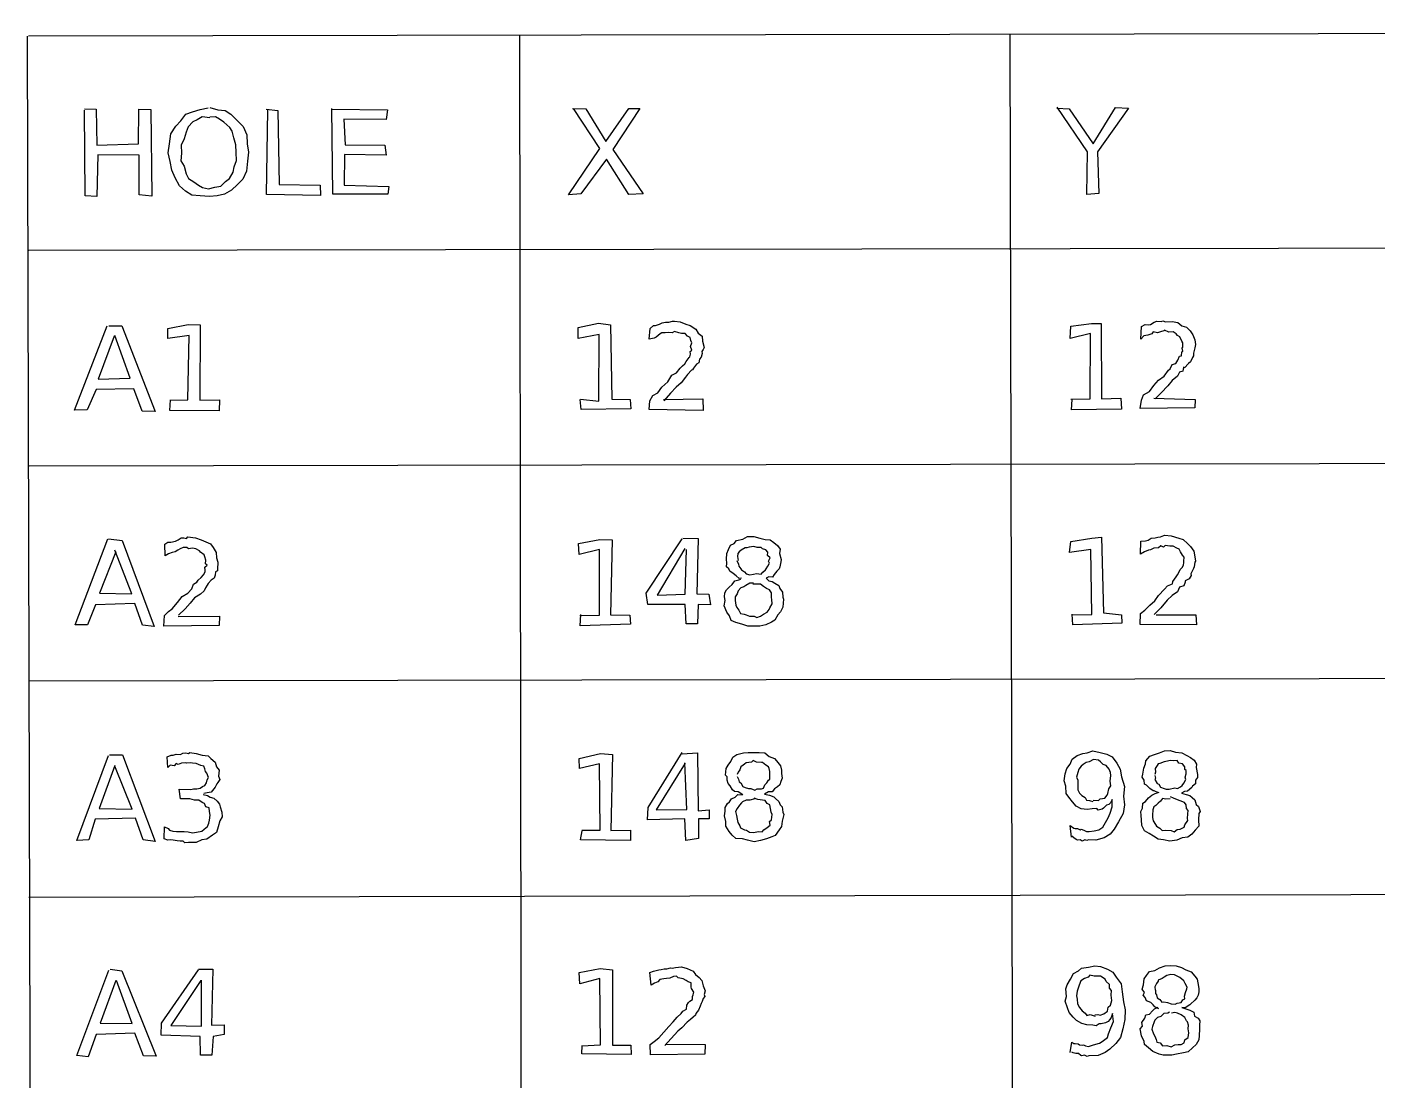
# Model space of a CAD drawing. Header units: millimetres. Extents: x 0 to 500, y -1 to 330.
# Drawn here: x 329.81 to 373.8, y 223.14 to 257.45 of the extents above; entities that cross this region are included whole.
import ezdxf

# ---------------------------------------------------------------- set-up
doc = ezdxf.new("R2010")
doc.units = ezdxf.units.MM

msp = doc.modelspace()

# ---------------------------------------------------------------- linework, layer by layer
for points in [[(329.853, 257.168), (485.854, 257.449)], [(329.807, 257.147), (329.992, 187.125)], [(345.848, 257.18), (345.943, 187.194)], [(361.815, 257.199), (361.977, 187.185)], [(331.676, 254.781), (332.056, 254.774), (332.083, 253.601), (333.438, 253.646), (333.453, 254.778), (333.841, 254.765), (333.868, 251.941), (333.457, 251.984), (333.455, 253.278), (332.116, 253.292), (332.079, 251.929), (331.696, 251.954), (331.679, 254.74)], [(335.758, 254.833), (336.017, 254.758), (336.263, 254.736), (336.446, 254.611), (336.655, 254.403), (336.849, 254.212), (336.961, 253.937), (336.979, 253.651), (337.014, 253.379), (336.989, 253.081), (336.959, 252.762), (336.838, 252.497), (336.656, 252.326), (336.465, 252.144), (336.234, 252.013), (336.001, 251.954), (335.747, 251.931), (335.447, 251.95), (335.178, 251.981), (334.971, 252.104), (334.772, 252.284), (334.636, 252.538), (334.523, 252.791), (334.473, 253.072), (334.4, 253.355), (334.447, 253.651), (334.488, 253.971), (334.654, 254.219), (334.811, 254.392), (334.983, 254.615), (335.197, 254.69), (335.446, 254.764), (335.706, 254.818)], [(337.594, 254.775), (337.974, 254.736), (338.014, 252.318), (339.356, 252.297), (339.367, 251.969), (337.6, 251.995), (337.651, 254.743)], [(339.733, 254.771), (341.547, 254.757), (341.504, 254.434), (340.12, 254.452), (340.167, 253.619), (341.463, 253.601), (341.502, 253.276), (340.147, 253.299), (340.138, 252.306), (341.589, 252.262), (341.556, 252.011), (339.76, 252.006), (339.731, 254.795)], [(347.574, 254.795), (348.005, 254.788), (348.657, 253.728), (349.405, 254.794), (349.758, 254.799), (348.88, 253.459), (349.871, 252.02), (349.406, 252), (348.68, 253.146), (347.839, 252.015), (347.436, 251.988), (348.464, 253.5), (347.602, 254.794)], [(363.338, 254.809), (363.745, 254.789), (364.524, 253.65), (365.249, 254.828), (365.67, 254.813), (364.661, 253.382), (364.705, 252.031), (364.312, 251.998), (364.344, 253.383), (363.354, 254.837)], [(335.759, 254.494), (335.512, 254.523), (335.35, 254.423), (335.204, 254.365), (335.059, 254.203), (334.988, 254.026), (334.925, 253.808), (334.823, 253.604), (334.843, 253.343), (334.818, 253.089), (334.923, 252.92), (334.991, 252.673), (335.064, 252.517), (335.234, 252.409), (335.393, 252.301), (335.52, 252.227), (335.718, 252.186), (335.927, 252.24), (336.122, 252.269), (336.269, 252.418), (336.396, 252.523), (336.518, 252.722), (336.548, 252.895), (336.624, 253.103), (336.623, 253.365), (336.604, 253.615), (336.547, 253.842), (336.488, 254.057), (336.409, 254.18), (336.221, 254.356), (336.072, 254.452), (335.94, 254.522), (335.759, 254.514)], [(329.867, 250.187), (485.856, 250.43)], [(332.471, 247.728), (332.898, 247.728), (333.975, 244.937), (333.552, 244.949), (333.281, 245.67), (332.064, 245.651), (331.763, 244.987), (331.357, 244.973), (332.417, 247.724)], [(334.479, 245.302), (335.041, 245.31), (335.084, 247.409), (334.389, 247.31), (334.393, 247.637), (335.059, 247.762), (335.446, 247.75), (335.439, 245.3), (336.076, 245.312), (336.065, 244.958), (334.462, 244.969), (334.476, 245.314)], [(347.833, 245.334), (348.431, 245.275), (348.436, 247.438), (347.756, 247.315), (347.75, 247.665), (348.416, 247.813), (348.805, 247.755), (348.847, 245.337), (349.449, 245.322), (349.465, 245.024), (347.848, 244.995), (347.816, 245.32)], [(350.533, 245.33), (351.818, 245.343), (351.822, 244.969), (350.071, 245.004), (350.085, 245.279), (350.181, 245.454), (350.353, 245.544), (350.475, 245.729), (350.671, 245.901), (350.799, 246.117), (350.955, 246.189), (351.078, 246.342), (351.151, 246.416), (351.229, 246.484), (351.27, 246.563), (351.37, 246.687), (351.385, 246.712), (351.411, 246.802), (351.404, 246.892), (351.454, 246.935), (351.416, 247.055), (351.453, 247.164), (351.42, 247.249), (351.396, 247.341), (351.317, 247.391), (351.235, 247.471), (351.118, 247.469), (351.027, 247.494), (350.887, 247.539), (350.818, 247.499), (350.694, 247.507), (350.582, 247.492), (350.474, 247.498), (350.422, 247.463), (350.294, 247.358), (350.225, 247.326), (350.061, 247.292), (350.097, 247.638), (350.206, 247.731), (350.277, 247.736), (350.403, 247.779), (350.484, 247.817), (350.602, 247.845), (350.703, 247.843), (350.826, 247.874), (350.895, 247.876), (351.07, 247.851), (351.264, 247.777), (351.405, 247.738), (351.584, 247.613), (351.662, 247.481), (351.796, 247.386), (351.8, 247.228), (351.855, 247.017), (351.819, 246.948), (351.782, 246.887), (351.794, 246.818), (351.755, 246.704), (351.708, 246.638), (351.687, 246.519), (351.606, 246.474), (351.508, 246.343), (351.472, 246.29), (351.44, 246.28), (351.318, 246.141), (351.244, 246.052), (351.113, 245.866), (350.95, 245.725), (350.759, 245.534), (350.545, 245.279)], [(363.8, 245.34), (364.422, 245.351), (364.433, 247.478), (363.771, 247.31), (363.797, 247.709), (364.466, 247.796), (364.783, 247.802), (364.798, 245.347), (365.426, 245.372), (365.441, 245.012), (363.818, 244.991), (363.836, 245.324)], [(366.5, 245.369), (367.841, 245.327), (367.832, 245.054), (366.054, 245.027), (366.093, 245.308), (366.166, 245.479), (366.355, 245.587), (366.504, 245.785), (366.652, 245.954), (366.838, 246.089), (366.975, 246.281), (367.031, 246.322), (367.099, 246.46), (367.211, 246.493), (367.284, 246.604), (367.33, 246.732), (367.401, 246.741), (367.415, 246.879), (367.445, 246.894), (367.426, 246.998), (367.438, 247.032), (367.441, 247.169), (367.414, 247.226), (367.348, 247.367), (367.269, 247.413), (367.227, 247.458), (367.129, 247.53), (366.985, 247.519), (366.851, 247.587), (366.824, 247.56), (366.718, 247.531), (366.622, 247.49), (366.475, 247.526), (366.438, 247.459), (366.301, 247.421), (366.175, 247.395), (366.071, 247.291), (366.093, 247.703), (366.216, 247.762), (366.329, 247.752), (366.392, 247.767), (366.505, 247.846), (366.593, 247.872), (366.736, 247.864), (366.787, 247.882), (366.875, 247.858), (367.096, 247.865), (367.277, 247.828), (367.407, 247.727), (367.566, 247.674), (367.684, 247.559), (367.771, 247.434), (367.838, 247.272), (367.854, 247.112), (367.835, 247.007), (367.816, 246.925), (367.788, 246.829), (367.792, 246.745), (367.756, 246.694), (367.692, 246.551), (367.626, 246.497), (367.497, 246.353), (367.468, 246.375), (367.439, 246.252), (367.333, 246.219), (367.269, 246.086), (367.101, 245.947), (366.95, 245.772), (366.741, 245.541), (366.541, 245.346)], [(332.64, 247.391), (332.119, 245.982), (333.164, 246.016), (332.667, 247.412)], [(329.872, 243.17), (485.88, 243.452)], [(332.464, 240.791), (332.911, 240.734), (333.944, 237.931), (333.57, 237.983), (333.314, 238.689), (332.039, 238.642), (331.778, 237.991), (331.374, 237.985), (332.439, 240.793)], [(334.727, 238.258), (336.073, 238.274), (336.062, 237.973), (334.261, 237.947), (334.281, 238.298), (334.41, 238.427), (334.533, 238.514), (334.703, 238.713), (334.858, 238.909), (335.049, 239.022), (335.179, 239.162), (335.226, 239.311), (335.334, 239.381), (335.385, 239.445), (335.475, 239.527), (335.555, 239.622), (335.607, 239.713), (335.612, 239.765), (335.601, 239.862), (335.672, 239.936), (335.615, 239.978), (335.63, 240.097), (335.592, 240.204), (335.577, 240.263), (335.455, 240.359), (335.425, 240.401), (335.3, 240.465), (335.191, 240.487), (335.068, 240.469), (335.014, 240.508), (334.896, 240.512), (334.793, 240.461), (334.721, 240.417), (334.636, 240.368), (334.536, 240.348), (334.414, 240.303), (334.301, 240.239), (334.297, 240.615), (334.395, 240.683), (334.492, 240.68), (334.637, 240.708), (334.729, 240.762), (334.823, 240.821), (334.917, 240.818), (334.996, 240.8), (335.042, 240.849), (335.295, 240.817), (335.478, 240.761), (335.631, 240.691), (335.784, 240.627), (335.874, 240.508), (335.964, 240.345), (335.979, 240.17), (336.017, 240.031), (336.022, 239.953), (336.008, 239.883), (336.009, 239.748), (335.94, 239.711), (335.933, 239.605), (335.897, 239.511), (335.809, 239.44), (335.709, 239.336), (335.675, 239.283), (335.616, 239.189), (335.575, 239.1), (335.452, 238.987), (335.26, 238.871), (335.12, 238.691), (334.961, 238.515), (334.743, 238.305)], [(347.813, 238.298), (348.447, 238.302), (348.452, 240.441), (347.784, 240.276), (347.76, 240.638), (348.457, 240.767), (348.859, 240.761), (348.804, 238.319), (349.437, 238.302), (349.46, 238.011), (347.82, 237.955), (347.844, 238.331)], [(351.166, 240.809), (351.659, 240.802), (351.613, 239), (352.007, 238.992), (352.058, 238.64), (351.664, 238.65), (351.64, 238.024), (351.27, 238.017), (351.239, 238.647), (350.02, 238.651), (349.966, 239.018), (351.135, 240.786)], [(353.068, 239.508), (352.995, 239.501), (352.898, 239.585), (352.802, 239.664), (352.694, 239.74), (352.659, 239.818), (352.581, 239.878), (352.597, 239.995), (352.582, 240.128), (352.598, 240.316), (352.649, 240.444), (352.717, 240.58), (352.83, 240.64), (352.909, 240.736), (353.119, 240.778), (353.263, 240.864), (353.469, 240.869), (353.674, 240.807), (353.847, 240.772), (354.011, 240.756), (354.13, 240.668), (354.25, 240.575), (354.33, 240.448), (354.311, 240.307), (354.369, 240.118), (354.358, 240.041), (354.325, 239.883), (354.297, 239.809), (354.218, 239.734), (354.133, 239.63), (354.082, 239.544), (353.958, 239.551), (353.873, 239.514), (353.958, 239.423), (354.066, 239.396), (354.161, 239.344), (354.287, 239.271), (354.324, 239.17), (354.402, 239.048), (354.419, 238.887), (354.439, 238.822), (354.419, 238.569), (354.34, 238.412), (354.259, 238.316), (354.158, 238.144), (354.046, 238.079), (353.862, 237.988), (353.668, 237.943), (353.441, 237.943), (353.282, 237.946), (353.088, 238.01), (352.883, 238.07), (352.732, 238.128), (352.681, 238.281), (352.595, 238.4), (352.509, 238.607), (352.538, 238.783), (352.515, 238.903), (352.531, 239.03), (352.582, 239.127), (352.666, 239.211), (352.773, 239.3), (352.86, 239.427), (352.983, 239.453), (353.053, 239.476)], [(363.814, 238.319), (364.479, 238.331), (364.445, 240.443), (363.748, 240.345), (363.799, 240.706), (364.477, 240.814), (364.799, 240.842), (364.857, 238.375), (365.441, 238.32), (365.461, 238.043), (363.864, 237.986), (363.844, 238.338)], [(366.572, 238.316), (367.867, 238.32), (367.883, 237.994), (366.055, 238.003), (366.067, 238.356), (366.209, 238.47), (366.373, 238.626), (366.528, 238.768), (366.651, 238.946), (366.847, 239.146), (366.948, 239.26), (367.102, 239.325), (367.114, 239.396), (367.23, 239.55), (367.267, 239.619), (367.324, 239.715), (367.357, 239.786), (367.429, 239.867), (367.463, 239.946), (367.478, 240.006), (367.481, 240.061), (367.483, 240.191), (367.431, 240.261), (367.368, 240.367), (367.329, 240.449), (367.247, 240.486), (367.129, 240.551), (367.023, 240.55), (366.869, 240.568), (366.814, 240.521), (366.722, 240.561), (366.653, 240.499), (366.494, 240.48), (366.392, 240.432), (366.329, 240.423), (366.198, 240.369), (366.069, 240.289), (366.077, 240.714), (366.231, 240.728), (366.311, 240.743), (366.415, 240.808), (366.547, 240.827), (366.626, 240.848), (366.718, 240.859), (366.827, 240.897), (366.856, 240.908), (367.065, 240.882), (367.313, 240.809), (367.459, 240.767), (367.593, 240.635), (367.695, 240.54), (367.8, 240.387), (367.82, 240.268), (367.853, 240.06), (367.83, 240.027), (367.809, 239.881), (367.792, 239.819), (367.749, 239.741), (367.708, 239.645), (367.709, 239.593), (367.654, 239.492), (367.519, 239.417), (367.516, 239.378), (367.475, 239.261), (367.335, 239.216), (367.27, 239.059), (367.095, 238.943), (366.932, 238.793), (366.724, 238.548), (366.511, 238.327)], [(332.698, 240.362), (332.171, 239.021), (333.216, 238.995), (332.672, 240.415)], [(351.232, 240.47), (350.327, 238.951), (351.238, 238.985), (351.284, 240.441)], [(352.925, 240.086), (352.97, 239.963), (352.989, 239.894), (353.056, 239.811), (353.073, 239.78), (353.173, 239.715), (353.229, 239.646), (353.349, 239.616), (353.46, 239.641), (353.559, 239.658), (353.712, 239.635), (353.763, 239.703), (353.851, 239.784), (353.875, 239.817), (353.93, 239.897), (353.989, 239.995), (353.949, 240.062), (354.002, 240.175), (353.921, 240.249), (353.932, 240.36), (353.86, 240.426), (353.753, 240.464), (353.708, 240.511), (353.58, 240.508), (353.478, 240.537), (353.326, 240.519), (353.242, 240.494), (353.191, 240.5), (353.058, 240.419), (352.996, 240.362), (352.957, 240.31), (352.939, 240.212), (352.96, 240.086)], [(353.466, 239.349), (353.346, 239.343), (353.217, 239.272), (353.151, 239.228), (353.047, 239.199), (352.969, 239.093), (352.929, 239.001), (352.864, 238.902), (352.871, 238.779), (352.892, 238.632), (352.92, 238.559), (352.987, 238.471), (353.038, 238.363), (353.159, 238.338), (353.227, 238.31), (353.338, 238.271), (353.488, 238.27), (353.569, 238.233), (353.693, 238.268), (353.789, 238.339), (353.904, 238.406), (353.968, 238.489), (353.992, 238.538), (354.068, 238.668), (354.064, 238.816), (354.05, 238.883), (354.044, 239.026), (353.979, 239.126), (353.886, 239.167), (353.789, 239.237), (353.694, 239.311), (353.609, 239.314), (353.445, 239.313)], [(329.873, 236.163), (485.887, 236.45)], [(332.489, 233.756), (332.917, 233.756), (333.984, 230.933), (333.584, 230.987), (333.343, 231.694), (332.026, 231.659), (331.817, 230.989), (331.433, 230.968), (332.46, 233.741)], [(335.548, 232.466), (335.684, 232.439), (335.768, 232.375), (335.889, 232.349), (335.999, 232.253), (336.08, 232.156), (336.096, 232.061), (336.153, 231.897), (336.16, 231.745), (336.085, 231.614), (336.033, 231.417), (335.973, 231.233), (335.842, 231.142), (335.667, 231.017), (335.503, 230.992), (335.31, 230.899), (335.067, 230.9), (334.941, 230.892), (334.895, 230.943), (334.79, 230.949), (334.694, 230.963), (334.563, 230.984), (334.494, 230.99), (334.394, 230.981), (334.272, 231.022), (334.28, 231.413), (334.401, 231.356), (334.452, 231.304), (334.557, 231.275), (334.672, 231.263), (334.758, 231.262), (334.804, 231.266), (334.927, 231.259), (335.05, 231.251), (335.196, 231.218), (335.329, 231.243), (335.498, 231.277), (335.579, 231.339), (335.679, 231.426), (335.733, 231.537), (335.752, 231.633), (335.773, 231.797), (335.751, 231.91), (335.736, 232.032), (335.625, 232.06), (335.582, 232.176), (335.513, 232.207), (335.405, 232.284), (335.262, 232.277), (335.113, 232.321), (334.808, 232.331), (334.76, 232.643), (335.142, 232.63), (335.224, 232.65), (335.332, 232.65), (335.446, 232.672), (335.522, 232.727), (335.601, 232.763), (335.647, 232.851), (335.678, 232.945), (335.715, 233.017), (335.665, 233.164), (335.621, 233.22), (335.594, 233.306), (335.567, 233.394), (335.465, 233.409), (335.319, 233.473), (335.2, 233.488), (335.117, 233.495), (335.003, 233.492), (334.972, 233.498), (334.838, 233.488), (334.734, 233.444), (334.669, 233.474), (334.598, 233.397), (334.473, 233.424), (334.391, 233.347), (334.375, 233.695), (334.505, 233.752), (334.567, 233.752), (334.663, 233.784), (334.81, 233.771), (334.876, 233.813), (334.981, 233.828), (335.065, 233.8), (335.112, 233.838), (335.311, 233.802), (335.509, 233.742), (335.707, 233.726), (335.794, 233.64), (335.939, 233.515), (335.981, 233.363), (336.063, 233.254), (336.047, 233.065), (336.089, 232.951), (336.024, 232.852), (335.989, 232.815), (335.93, 232.704), (335.89, 232.655), (335.808, 232.542), (335.672, 232.523), (335.562, 232.503)], [(347.874, 231.31), (348.47, 231.302), (348.448, 233.467), (347.8, 233.312), (347.785, 233.635), (348.48, 233.801), (348.869, 233.77), (348.814, 231.3), (349.46, 231.302), (349.455, 230.966), (347.825, 230.992), (347.883, 231.281)], [(351.14, 233.789), (351.635, 233.828), (351.661, 231.937), (352.021, 231.967), (352.015, 231.671), (351.674, 231.67), (351.67, 231.03), (351.264, 230.965), (351.232, 231.678), (350.015, 231.64), (350.035, 232.041), (351.139, 233.829)], [(353.113, 232.457), (352.962, 232.549), (352.849, 232.561), (352.782, 232.618), (352.704, 232.745), (352.638, 232.823), (352.601, 232.929), (352.611, 233.039), (352.552, 233.095), (352.572, 233.31), (352.633, 233.417), (352.72, 233.539), (352.793, 233.678), (352.917, 233.769), (353.139, 233.82), (353.294, 233.837), (353.49, 233.829), (353.652, 233.835), (353.836, 233.822), (353.977, 233.706), (354.145, 233.64), (354.21, 233.559), (354.344, 233.396), (354.372, 233.261), (354.373, 233.153), (354.392, 233.003), (354.352, 232.894), (354.319, 232.779), (354.242, 232.711), (354.142, 232.654), (354.076, 232.555), (353.956, 232.551), (353.825, 232.475), (353.982, 232.443), (354.127, 232.396), (354.181, 232.341), (354.289, 232.238), (354.33, 232.126), (354.394, 232.064), (354.423, 231.896), (354.454, 231.816), (354.393, 231.6), (354.38, 231.427), (354.297, 231.312), (354.167, 231.134), (354.064, 231.089), (353.882, 231.023), (353.692, 230.968), (353.49, 230.923), (353.271, 230.981), (353.101, 231.021), (352.885, 231.037), (352.772, 231.142), (352.671, 231.257), (352.567, 231.44), (352.565, 231.584), (352.516, 231.767), (352.543, 231.92), (352.536, 232.041), (352.618, 232.171), (352.682, 232.233), (352.75, 232.324), (352.87, 232.382), (352.949, 232.47), (353.094, 232.46)], [(363.816, 231.077), (363.779, 231.455), (363.889, 231.367), (363.936, 231.357), (364.013, 231.357), (364.098, 231.317), (364.135, 231.336), (364.222, 231.309), (364.305, 231.265), (364.393, 231.261), (364.555, 231.284), (364.71, 231.317), (364.835, 231.4), (364.924, 231.551), (365.012, 231.704), (365.072, 231.862), (365.145, 232.069), (365.142, 232.309), (365.099, 232.201), (365.032, 232.143), (364.962, 232.122), (364.858, 232.027), (364.812, 231.988), (364.687, 231.957), (364.644, 232.007), (364.495, 232.003), (364.331, 231.976), (364.132, 232.005), (363.972, 232.083), (363.85, 232.225), (363.729, 232.38), (363.645, 232.501), (363.637, 232.733), (363.581, 232.908), (363.609, 233.144), (363.666, 233.316), (363.775, 233.45), (363.843, 233.616), (364.003, 233.741), (364.182, 233.802), (364.329, 233.827), (364.512, 233.892), (364.755, 233.831), (364.963, 233.779), (365.143, 233.692), (365.289, 233.485), (365.404, 233.296), (365.451, 233.041), (365.542, 232.722), (365.512, 232.409), (365.541, 232.125), (365.498, 231.85), (365.353, 231.578), (365.202, 231.34), (365.082, 231.18), (364.881, 231.061), (364.606, 230.979), (364.37, 230.996), (364.318, 230.968), (364.257, 230.989), (364.162, 230.951), (364.099, 230.988), (364.018, 230.978), (363.974, 231.007), (363.894, 231.06), (363.826, 231.106)], [(364.526, 232.286), (364.692, 232.273), (364.747, 232.327), (364.902, 232.345), (364.979, 232.446), (365.004, 232.503), (365.034, 232.648), (365.098, 232.751), (365.078, 232.901), (365.104, 233.089), (365.091, 233.186), (365.039, 233.292), (364.948, 233.413), (364.852, 233.446), (364.759, 233.527), (364.696, 233.585), (364.534, 233.603), (364.389, 233.532), (364.298, 233.509), (364.196, 233.444), (364.133, 233.39), (364.052, 233.295), (364.025, 233.179), (363.977, 233.035), (364.027, 232.932), (364.029, 232.776), (364.02, 232.624), (364.08, 232.506), (364.154, 232.435), (364.258, 232.372), (364.301, 232.279), (364.401, 232.267), (364.513, 232.242)], [(366.655, 232.52), (366.513, 232.582), (366.474, 232.584), (366.367, 232.657), (366.261, 232.771), (366.19, 232.803), (366.182, 232.934), (366.121, 233.028), (366.144, 233.13), (366.173, 233.323), (366.228, 233.469), (366.242, 233.561), (366.366, 233.713), (366.517, 233.772), (366.681, 233.824), (366.845, 233.888), (367.033, 233.902), (367.199, 233.842), (367.414, 233.825), (367.571, 233.738), (367.688, 233.668), (367.815, 233.584), (367.887, 233.456), (367.882, 233.345), (367.924, 233.119), (367.918, 233.023), (367.86, 232.928), (367.853, 232.813), (367.762, 232.74), (367.734, 232.692), (367.598, 232.58), (367.499, 232.568), (367.403, 232.507), (367.549, 232.471), (367.668, 232.429), (367.747, 232.365), (367.838, 232.293), (367.876, 232.136), (367.948, 232.08), (368.01, 231.916), (367.962, 231.843), (367.956, 231.642), (367.964, 231.434), (367.841, 231.308), (367.735, 231.18), (367.602, 231.074), (367.423, 231.057), (367.243, 230.975), (367.016, 230.949), (366.814, 230.994), (366.644, 231.01), (366.486, 231.109), (366.342, 231.195), (366.19, 231.283), (366.107, 231.46), (366.092, 231.639), (366.085, 231.778), (366.072, 231.918), (366.132, 232.026), (366.143, 232.185), (366.225, 232.239), (366.321, 232.363), (366.436, 232.446), (366.547, 232.5), (366.677, 232.543)], [(332.668, 233.406), (332.158, 232.015), (333.227, 231.989), (332.665, 233.389)], [(351.239, 233.489), (350.292, 231.967), (351.296, 231.981), (351.231, 233.495)], [(352.932, 233.054), (352.977, 232.971), (352.998, 232.878), (353.056, 232.842), (353.111, 232.727), (353.197, 232.691), (353.295, 232.667), (353.379, 232.66), (353.511, 232.609), (353.585, 232.65), (353.724, 232.652), (353.794, 232.67), (353.832, 232.776), (353.898, 232.85), (353.95, 232.929), (354, 232.965), (353.995, 233.069), (353.997, 233.213), (353.978, 233.309), (353.953, 233.363), (353.865, 233.419), (353.752, 233.511), (353.726, 233.509), (353.561, 233.516), (353.448, 233.57), (353.395, 233.521), (353.227, 233.495), (353.175, 233.449), (353.123, 233.421), (353.051, 233.371), (353.015, 233.266), (352.96, 233.198), (352.928, 233.116)], [(366.529, 233.085), (366.553, 233.002), (366.533, 232.953), (366.602, 232.826), (366.66, 232.807), (366.712, 232.705), (366.834, 232.661), (366.899, 232.64), (367.001, 232.641), (367.185, 232.689), (367.269, 232.659), (367.371, 232.715), (367.42, 232.762), (367.476, 232.839), (367.543, 232.951), (367.519, 233.03), (367.556, 233.141), (367.547, 233.248), (367.506, 233.285), (367.505, 233.365), (367.436, 233.461), (367.318, 233.484), (367.261, 233.571), (367.139, 233.562), (367.042, 233.57), (366.886, 233.545), (366.84, 233.533), (366.696, 233.475), (366.639, 233.46), (366.605, 233.407), (366.545, 233.31), (366.549, 233.197), (366.536, 233.12)], [(353.509, 232.327), (353.344, 232.287), (353.225, 232.283), (353.107, 232.225), (353.074, 232.194), (353.007, 232.124), (352.929, 232.009), (352.882, 231.915), (352.912, 231.78), (352.926, 231.662), (352.955, 231.56), (353.014, 231.447), (353.045, 231.387), (353.172, 231.312), (353.234, 231.306), (353.332, 231.244), (353.464, 231.227), (353.624, 231.259), (353.748, 231.255), (353.802, 231.319), (353.904, 231.391), (354.008, 231.468), (353.989, 231.593), (354.045, 231.638), (354.068, 231.821), (354.033, 231.89), (354.02, 232.009), (353.992, 232.133), (353.907, 232.174), (353.841, 232.269), (353.756, 232.287), (353.606, 232.302), (353.49, 232.347)], [(367.03, 232.33), (366.888, 232.317), (366.782, 232.337), (366.713, 232.247), (366.637, 232.182), (366.564, 232.106), (366.498, 232.069), (366.471, 231.964), (366.45, 231.794), (366.45, 231.713), (366.482, 231.611), (366.55, 231.488), (366.581, 231.441), (366.694, 231.376), (366.773, 231.297), (366.883, 231.305), (367.065, 231.3), (367.161, 231.252), (367.262, 231.33), (367.354, 231.342), (367.485, 231.398), (367.513, 231.474), (367.609, 231.616), (367.596, 231.69), (367.608, 231.835), (367.613, 231.948), (367.562, 232.014), (367.554, 232.127), (367.493, 232.21), (367.361, 232.265), (367.269, 232.298), (367.137, 232.351), (367.042, 232.387)], [(329.869, 229.122), (485.894, 229.443)], [(332.512, 226.784), (332.896, 226.727), (334.015, 223.944), (333.603, 223.956), (333.317, 224.702), (332.064, 224.653), (331.798, 223.932), (331.425, 223.972), (332.467, 226.744)], [(335.396, 226.784), (335.857, 226.786), (335.81, 224.957), (336.227, 224.965), (336.229, 224.658), (335.872, 224.594), (335.82, 223.979), (335.457, 223.977), (335.449, 224.59), (334.178, 224.633), (334.185, 225.021), (335.39, 226.761)], [(347.871, 224.283), (348.48, 224.321), (348.464, 226.477), (347.807, 226.309), (347.791, 226.676), (348.466, 226.805), (348.877, 226.757), (348.871, 224.304), (349.466, 224.303), (349.479, 224.006), (347.868, 224.021), (347.881, 224.295)], [(350.59, 224.345), (351.887, 224.324), (351.881, 224.011), (350.104, 223.993), (350.095, 224.324), (350.231, 224.429), (350.385, 224.542), (350.546, 224.731), (350.705, 224.918), (350.85, 225.072), (350.977, 225.223), (351.112, 225.342), (351.162, 225.415), (351.283, 225.483), (351.292, 225.611), (351.349, 225.698), (351.395, 225.736), (351.474, 225.797), (351.472, 225.894), (351.494, 225.942), (351.521, 226.032), (351.446, 226.154), (351.432, 226.197), (351.431, 226.339), (351.339, 226.37), (351.275, 226.413), (351.175, 226.469), (351.013, 226.501), (350.959, 226.558), (350.856, 226.545), (350.744, 226.492), (350.626, 226.479), (350.547, 226.468), (350.417, 226.443), (350.353, 226.369), (350.24, 226.324), (350.129, 226.265), (350.092, 226.676), (350.21, 226.711), (350.38, 226.755), (350.452, 226.774), (350.552, 226.788), (350.642, 226.789), (350.765, 226.824), (350.82, 226.816), (350.919, 226.837), (351.115, 226.852), (351.301, 226.804), (351.495, 226.717), (351.577, 226.61), (351.697, 226.509), (351.785, 226.409), (351.827, 226.243), (351.888, 226.081), (351.855, 225.951), (351.878, 225.893), (351.829, 225.826), (351.792, 225.729), (351.76, 225.661), (351.73, 225.581), (351.675, 225.444), (351.583, 225.342), (351.57, 225.285), (351.5, 225.223), (351.411, 225.142), (351.304, 225.058), (351.129, 224.872), (351.004, 224.762), (350.784, 224.528), (350.577, 224.3)], [(363.777, 224.069), (363.83, 224.41), (363.898, 224.356), (363.933, 224.356), (364.033, 224.347), (364.083, 224.32), (364.188, 224.303), (364.211, 224.323), (364.279, 224.29), (364.376, 224.262), (364.532, 224.314), (364.727, 224.376), (364.813, 224.425), (364.991, 224.558), (365.023, 224.673), (365.094, 224.876), (365.184, 225.081), (365.156, 225.333), (365.109, 225.205), (365.065, 225.143), (365.014, 225.08), (364.922, 225.031), (364.786, 224.997), (364.721, 225.006), (364.624, 224.941), (364.51, 224.956), (364.322, 224.964), (364.15, 225.014), (363.979, 225.111), (363.875, 225.219), (363.745, 225.366), (363.691, 225.52), (363.616, 225.736), (363.65, 225.896), (363.635, 226.14), (363.673, 226.273), (363.786, 226.452), (363.883, 226.644), (364.044, 226.732), (364.147, 226.814), (364.372, 226.846), (364.582, 226.89), (364.759, 226.868), (364.985, 226.784), (365.165, 226.682), (365.271, 226.524), (365.434, 226.304), (365.473, 226.04), (365.515, 225.722), (365.563, 225.453), (365.552, 225.138), (365.486, 224.834), (365.409, 224.56), (365.263, 224.366), (365.063, 224.174), (364.911, 224.067), (364.684, 223.971), (364.378, 223.965), (364.325, 223.942), (364.245, 223.986), (364.153, 223.96), (364.12, 223.971), (364.043, 224.033), (363.957, 224.038), (363.877, 224.059), (363.829, 224.079)], [(364.575, 225.297), (364.672, 225.303), (364.756, 225.287), (364.872, 225.331), (364.991, 225.416), (365.007, 225.542), (365.086, 225.613), (365.127, 225.766), (365.112, 225.937), (365.125, 226.089), (365.059, 226.166), (365.055, 226.278), (364.95, 226.375), (364.91, 226.459), (364.764, 226.555), (364.657, 226.551), (364.551, 226.554), (364.415, 226.584), (364.362, 226.518), (364.239, 226.474), (364.124, 226.402), (364.068, 226.265), (364.038, 226.16), (364, 226.062), (363.982, 225.909), (364, 225.805), (364.018, 225.653), (364.075, 225.534), (364.161, 225.421), (364.265, 225.351), (364.321, 225.275), (364.43, 225.302), (364.591, 225.246)], [(366.665, 225.487), (366.529, 225.55), (366.479, 225.625), (366.397, 225.696), (366.256, 225.745), (366.216, 225.859), (366.155, 225.931), (366.192, 226.02), (366.119, 226.127), (366.159, 226.274), (366.189, 226.462), (366.263, 226.574), (366.362, 226.704), (366.529, 226.738), (366.687, 226.825), (366.871, 226.885), (367.031, 226.897), (367.231, 226.885), (367.404, 226.832), (367.537, 226.757), (367.712, 226.693), (367.833, 226.55), (367.91, 226.453), (367.928, 226.333), (367.965, 226.153), (367.962, 226.043), (367.937, 225.938), (367.899, 225.849), (367.833, 225.771), (367.697, 225.641), (367.671, 225.615), (367.516, 225.526), (367.407, 225.533), (367.542, 225.495), (367.675, 225.448), (367.802, 225.384), (367.828, 225.248), (367.944, 225.189), (368.002, 225.095), (367.99, 224.953), (367.991, 224.83), (367.973, 224.625), (367.961, 224.476), (367.879, 224.329), (367.762, 224.224), (367.612, 224.094), (367.462, 224.054), (367.237, 224.016), (367.085, 223.981), (366.799, 223.983), (366.668, 224.019), (366.464, 224.105), (366.328, 224.22), (366.199, 224.33), (366.182, 224.424), (366.093, 224.607), (366.056, 224.834), (366.128, 224.923), (366.104, 225.046), (366.206, 225.19), (366.243, 225.293), (366.36, 225.321), (366.452, 225.425), (366.525, 225.492), (366.636, 225.547)], [(366.555, 226.098), (366.548, 225.992), (366.591, 225.943), (366.611, 225.853), (366.694, 225.799), (366.756, 225.705), (366.826, 225.714), (366.945, 225.695), (367.065, 225.658), (367.193, 225.645), (367.261, 225.676), (367.386, 225.701), (367.445, 225.778), (367.508, 225.81), (367.502, 225.9), (367.528, 226.02), (367.576, 226.139), (367.589, 226.197), (367.523, 226.31), (367.478, 226.399), (367.412, 226.451), (367.344, 226.512), (367.24, 226.564), (367.173, 226.596), (367.051, 226.606), (366.924, 226.579), (366.838, 226.52), (366.771, 226.474), (366.639, 226.422), (366.64, 226.389), (366.588, 226.31), (366.532, 226.201), (366.545, 226.1)], [(332.704, 226.41), (332.186, 225.022), (333.233, 225.009), (332.721, 226.412)], [(335.468, 226.41), (334.493, 224.949), (335.486, 224.922), (335.491, 226.422)], [(367.014, 225.379), (366.952, 225.352), (366.828, 225.341), (366.731, 225.239), (366.618, 225.206), (366.531, 225.125), (366.51, 225.069), (366.455, 224.913), (366.436, 224.832), (366.491, 224.676), (366.527, 224.6), (366.571, 224.494), (366.594, 224.408), (366.709, 224.38), (366.78, 224.28), (366.925, 224.3), (367.068, 224.257), (367.18, 224.313), (367.296, 224.328), (367.384, 224.331), (367.487, 224.387), (367.512, 224.486), (367.614, 224.562), (367.636, 224.705), (367.62, 224.838), (367.627, 224.955), (367.591, 225.063), (367.561, 225.104), (367.509, 225.21), (367.39, 225.294), (367.269, 225.346), (367.181, 225.37), (367.075, 225.354)]]:
    msp.add_lwpolyline(points)

doc.saveas('drawing.dxf')
